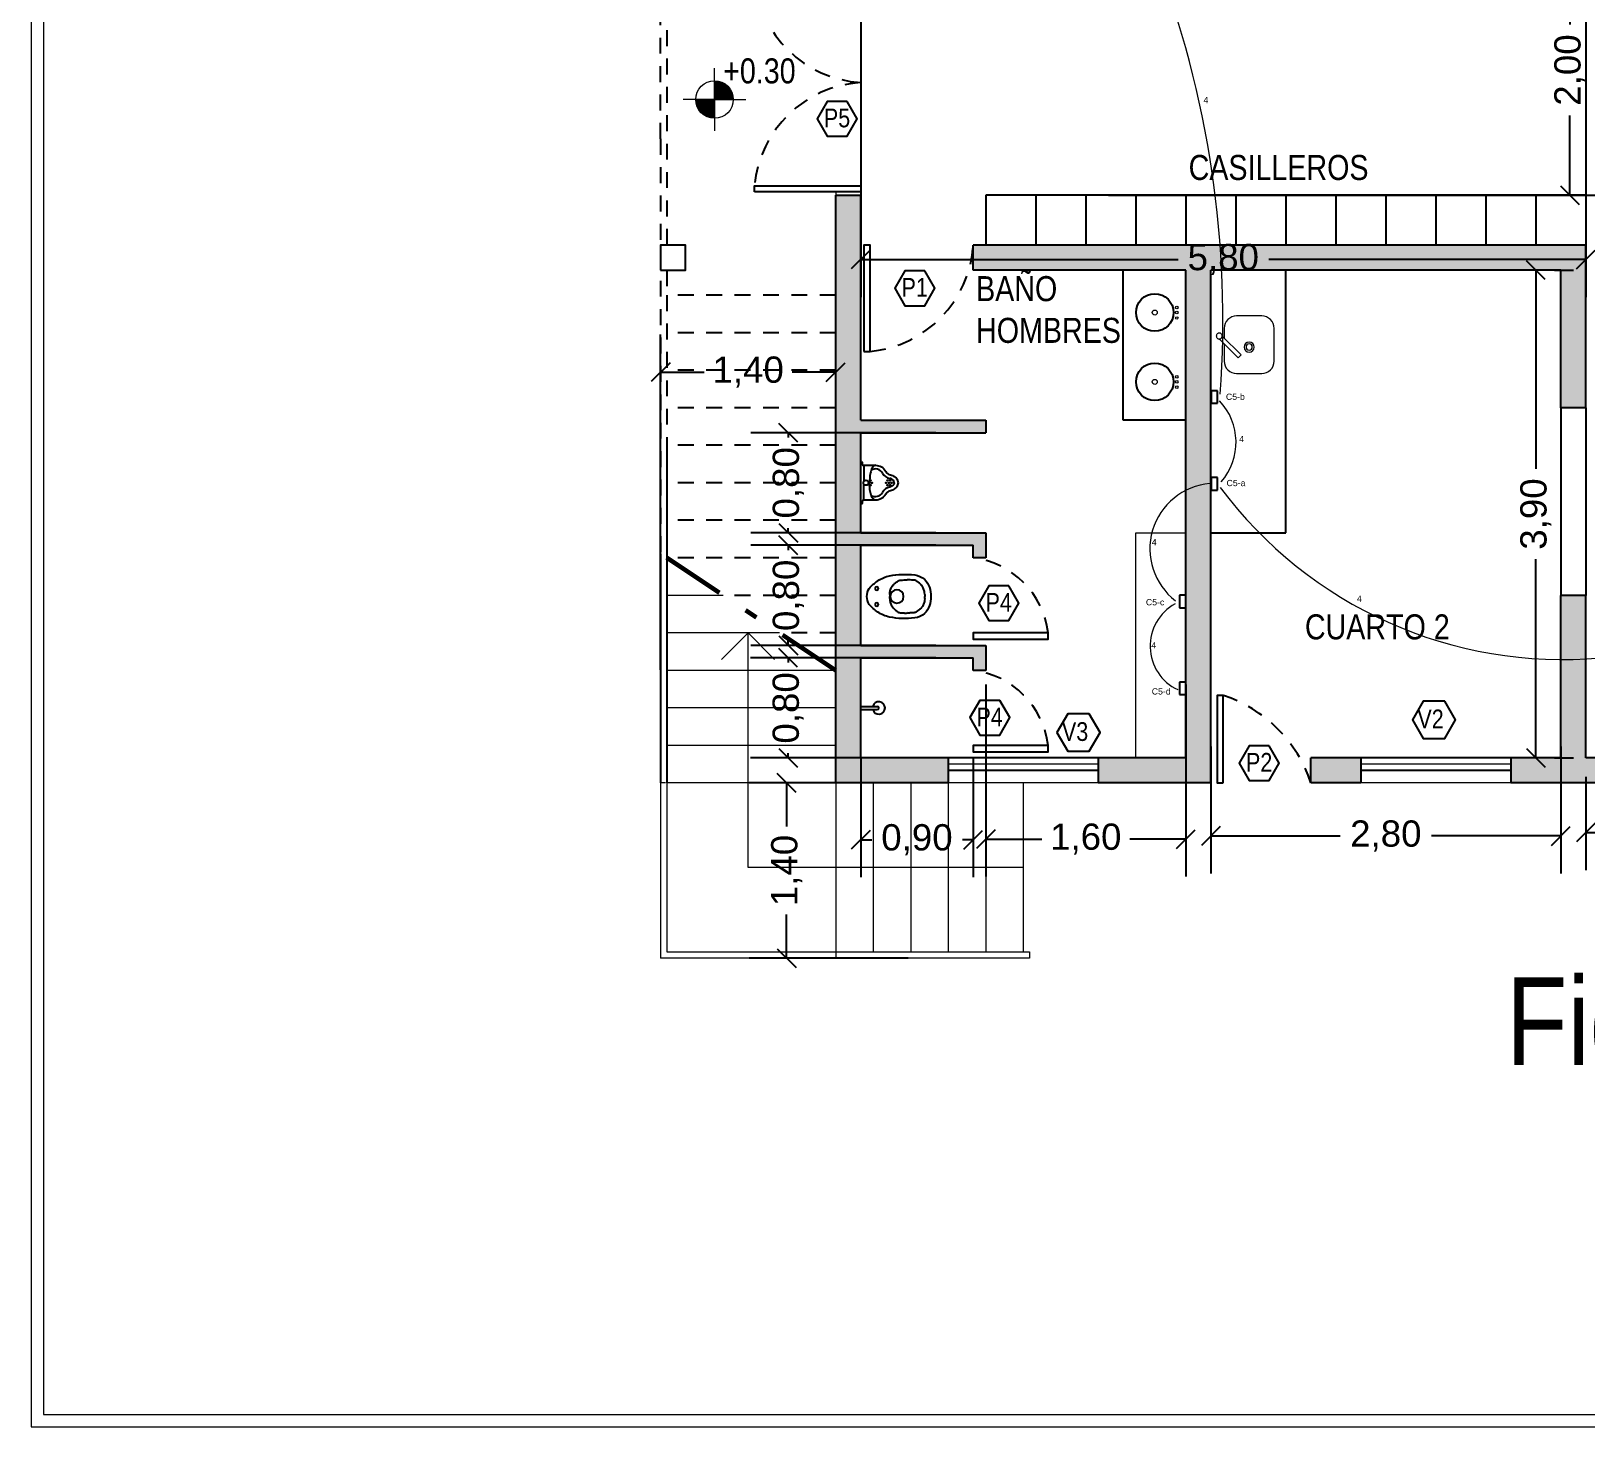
# Model space of a CAD drawing. Header units: millimetres. Extents: x 569 to 671, y 232 to 291.
# Drawn here: x 569.25 to 581.68, y 231.64 to 242.8 of the extents above; entities that cross this region are included whole.
import ezdxf

# ---------------------------------------------------------------- set-up
doc = ezdxf.new("R2010")
doc.units = ezdxf.units.MM
doc.linetypes.add('DASHDOTX2', pattern=[50.8, 25.4, -12.7, 0, -12.7])
doc.linetypes.add('DASHED', pattern=[19.05, 12.7, -6.35])
for name, color, linetype, lineweight in [('Corte', 6, 'DASHDOTX2', 60), ('Cotas', 9, 'Continuous', 13), ('MARCO', 130, 'Continuous', 15), ('Mobiliario', 84, 'Continuous', 18), ('Piso', 254, 'Continuous', 13)]:
    doc.layers.add(name, color=color, linetype=linetype, lineweight=lineweight)
for name, color, linetype in [('Muros', 1, 'Continuous'), ('Proyeccion', 2, 'DASHED'), ('Texto', 241, 'Continuous'), ('Vista', 4, 'Continuous')]:
    doc.layers.add(name, color=color, linetype=linetype)
doc.styles.add('CARATULA', font='arial.ttf')
doc.styles.add('Cecilia-3', font='ARIALN.TTF', dxfattribs={"height": 0.04})
doc.styles.get("Standard").update_dxf_attribs({"font": 'arial.ttf'})
doc.dimstyles.new('Seba', dxfattribs={"dimscale": 0.3, "dimtxt": 0.7, "dimasz": 0.5, "dimexe": 1, "dimexo": 0.5, "dimgap": 0.3, "dimtad": 0, "dimzin": 1, "dimtxsty": 'CARATULA', "dimblk": 'OBLIQUE', "dimcen": 0.5, "dimclrd": 256, "dimclre": 256, "dimadec": 0, "dimazin": 0, "dimtm": 1e-09, "dimtfac": 1, "dimtmove": 0, "dimatfit": 3, "dimldrblk": 'OBLIQUE', "dimfxl": 1.25, "dimarcsym": 1})

# ---------------------------------------------------------------- blocks, each defined once
blk = doc.blocks.new('SAPLS513')
at = {"color": 30}
for p, q in [((-0.135, -0.025), (-0.011, -0.025)), ((0.135, -0.025), (0.011, -0.025))]:
    blk.add_line(p, q, dxfattribs=at)
blk.add_lwpolyline([(0, -0.3), (-0.025, -0.293, -0.107013), (-0.049, -0.27, -0.081155), (-0.064, -0.238, 0.245336), (-0.09, -0.2, -0.277467), (-0.14, -0.118, 0), (-0.14, -0.019, 0.414214), (-0.147, -0.012, 0), (-0.164, -0.012, -0.999999), (-0.164, 0, 0), (0.164, 0, -0.999999), (0.164, -0.012, 0), (0.147, -0.012, 0.414214), (0.14, -0.019, 0), (0.14, -0.118, -0.277467), (0.09, -0.2, 0.245336), (0.064, -0.238, -0.081155), (0.049, -0.27, -0.107013), (0.025, -0.293), (0, -0.3)], format="xyb", close=True)
for points in [[(-0.14, -0.118), (-0.133, -0.103, -0.09017), (-0.099, -0.084, -0.04702), (-0.057, -0.074), (0, -0.07)], [(0.14, -0.118), (0.133, -0.103, 0.09017), (0.099, -0.084, 0.04702), (0.057, -0.074), (0, -0.07)], [(0, -0.269), (-0.013, -0.265, -0.088171), (-0.025, -0.253, -0.075175), (-0.035, -0.232, -0.081155)], [(0, -0.269), (0.013, -0.265, 0.088171), (0.025, -0.253, 0.075175), (0.035, -0.232, 0.081155)]]:
    blk.add_lwpolyline(points, format="xyb", dxfattribs=at)
for centre, radius in [((-0.019, -0.078), 0.003), ((0, -0.042), 0.02), ((0, -0.089), 0.003), ((0.019, -0.078), 0.003), ((-0.019, -0.214), 0.003), ((-0.019, -0.236), 0.003), ((0, -0.203), 0.003), ((0, -0.225), 0.003), ((0, -0.247), 0.003), ((0.019, -0.214), 0.003), ((0.019, -0.236), 0.003)]:
    blk.add_circle(centre, radius, dxfattribs=at)
for centre, radius, start, end in [((-0.135, -0.02), 0.005, 180.0009, 270.0005), ((-0.047, -0.118), 0.0634, 148.5608, 242.0304), ((0.047, -0.118), 0.0634, 297.9696, 31.4392), ((0.135, -0.02), 0.005, 269.9995, 359.9991), ((-0.114, -0.244), 0.08, 8.8836, 62.0304), ((0.114, -0.244), 0.08, 117.9696, 171.1164)]:
    blk.add_arc(centre, radius, start, end, dxfattribs=at)
blk = doc.blocks.new('SAPLS507')
blk.add_lwpolyline([(0, -0.585, 0.193023), (0.137, -0.535, 0.145572), (0.172, -0.456, 0.077711), (0.165, -0.255, 0.087544), (0.125, -0.161, 0.055228), (0.065, -0.091, 0.090627), (0, -0.072, 0.091051), (-0.065, -0.091, 0.055228), (-0.126, -0.161, 0.087544), (-0.165, -0.255, 0.077711), (-0.172, -0.456, 0.145572), (-0.137, -0.535, 0.193023), (0, -0.585, 61.25604)], format="xyb", close=True)
at = {"color": 30}
for points in [[(-0.015, -0.256), (-0.033, -0.258, 0.028747), (-0.061, -0.265, 0.052421), (-0.075, -0.272, 0.050041), (-0.092, -0.284, 0.040538), (-0.109, -0.303, 0.036304), (-0.124, -0.325, 0.08346), (-0.129, -0.336, 0.024812), (-0.13, -0.346, 0.009631), (-0.132, -0.373, 0.014344), (-0.132, -0.382, 0.009208), (-0.132, -0.396)], [(0.015, -0.256), (0.033, -0.258, -0.028747), (0.061, -0.265, -0.052421), (0.075, -0.272, -0.050041), (0.092, -0.284, -0.040538), (0.109, -0.303, -0.036304), (0.125, -0.325, -0.08346), (0.129, -0.336, -0.024812), (0.13, -0.346, -0.009631), (0.132, -0.373, -0.014344), (0.133, -0.382, -0.009208), (0.132, -0.396)], [(-0.015, -0.536), (-0.033, -0.535, -0.028747), (-0.061, -0.527, -0.052421), (-0.075, -0.521, -0.050041), (-0.092, -0.508, -0.040538), (-0.109, -0.49, -0.036304), (-0.124, -0.468, -0.08346), (-0.129, -0.457, -0.024812), (-0.13, -0.446, -0.009631), (-0.132, -0.42, -0.014344), (-0.132, -0.411, -0.009208), (-0.132, -0.396)], [(0.015, -0.536), (0.033, -0.535, 0.028747), (0.061, -0.527, 0.052421), (0.075, -0.521, 0.050041), (0.092, -0.508, 0.040538), (0.109, -0.49, 0.036304), (0.125, -0.468, 0.08346), (0.129, -0.457, 0.024812), (0.13, -0.446, 0.009631), (0.132, -0.42, 0.014344), (0.133, -0.411, 0.009208), (0.132, -0.396)]]:
    blk.add_lwpolyline(points, format="xyb", dxfattribs=at)
for points in [[(-0.015, -0.256), (0, -0.256)], [(0.015, -0.256), (0, -0.256)], [(-0.015, -0.536), (0, -0.536)], [(0.015, -0.536), (0, -0.536)]]:
    blk.add_lwpolyline(points, dxfattribs=at)
for centre, radius in [((-0.064, -0.152), 0.0141), ((0.064, -0.152), 0.0141), ((0, -0.314), 0.0535)]:
    blk.add_circle(centre, radius, dxfattribs=at)
blk = doc.blocks.new('_Oblique')
at = {"color": 0, "linetype": 'ByBlock', "lineweight": -2}
blk.add_line((-0.5, -0.5), (0.5, 0.5), dxfattribs=at)
blk = doc.blocks.new('*D303')
at = {"layer": 'Cotas', "lineweight": -2, "transparency": 16777216}
for p, q in [((577.865, 243.49), (581.854, 243.49)), ((581.554, 243.49), (581.554, 242.854)), ((581.554, 241.49), (581.554, 242.126)), ((577.865, 241.49), (581.854, 241.49))]:
    blk.add_line(p, q, dxfattribs=at)
at = {"layer": 'Defpoints', "color": 0, "transparency": 16777216}
for p in [(577.715, 243.49), (581.554, 243.49), (577.715, 241.49)]:
    blk.add_point(p, dxfattribs=at)
at = {"layer": 'Cotas', "lineweight": -2, "transparency": 16777216, "xscale": 0.15, "yscale": 0.15, "zscale": 0.15}
for p, rotation in [((581.554, 243.49), 90), ((581.554, 241.49), 270)]:
    blk.add_blockref('_Oblique', p, dxfattribs=dict(at, rotation=rotation))
at = {"layer": 'Cotas', "color": 0, "transparency": 16777216, "insert": (581.554, 242.49), "char_height": 0.21, "attachment_point": 5, "rotation": 90, "style": 'CARATULA'}
blk.add_mtext('2,00', dxfattribs=at)
blk = doc.blocks.new('*D304')
at = {"layer": 'Cotas', "lineweight": -2, "transparency": 16777216}
for p, q in [((581.682, 236.84), (581.682, 236.093)), ((605.505, 236.84), (605.505, 236.093)), ((581.682, 236.393), (593.148, 236.393)), ((605.505, 236.393), (594.038, 236.393))]:
    blk.add_line(p, q, dxfattribs=at)
at = {"layer": 'Defpoints', "color": 0, "transparency": 16777216}
for p in [(581.682, 236.99), (605.505, 236.99), (581.682, 236.393)]:
    blk.add_point(p, dxfattribs=at)
at = {"layer": 'Cotas', "lineweight": -2, "transparency": 16777216, "xscale": 0.15, "yscale": 0.15, "zscale": 0.15}
for p, rotation in [((581.682, 236.393), 180.0000000000016), ((605.505, 236.393), 1.598721155460225e-12)]:
    blk.add_blockref('_Oblique', p, dxfattribs=dict(at, rotation=rotation))
at = {"layer": 'Cotas', "color": 0, "transparency": 16777216, "insert": (593.593, 236.393), "char_height": 0.21, "attachment_point": 5, "style": 'CARATULA'}
blk.add_mtext('23,82', dxfattribs=at)
blk = doc.blocks.new('*D309')
at = {"layer": 'Cotas', "lineweight": -2, "transparency": 16777216}
for p, q in [((575.882, 243.34), (575.882, 240.675)), ((581.682, 243.34), (581.682, 240.675)), ((575.882, 240.975), (578.42, 240.975)), ((581.682, 240.975), (579.145, 240.975))]:
    blk.add_line(p, q, dxfattribs=at)
at = {"layer": 'Defpoints', "color": 0, "transparency": 16777216}
for p in [(575.882, 243.49), (581.682, 243.49), (575.882, 240.975)]:
    blk.add_point(p, dxfattribs=at)
at = {"layer": 'Cotas', "lineweight": -2, "transparency": 16777216, "xscale": 0.15, "yscale": 0.15, "zscale": 0.15, "rotation": 180}
blk.add_blockref('_Oblique', (575.882, 240.975), dxfattribs=at)
at = {"layer": 'Cotas', "lineweight": -2, "transparency": 16777216, "xscale": 0.15, "yscale": 0.15, "zscale": 0.15}
blk.add_blockref('_Oblique', (581.682, 240.975), dxfattribs=at)
at = {"layer": 'Cotas', "color": 0, "transparency": 16777216, "insert": (578.782, 240.975), "char_height": 0.21, "attachment_point": 5, "style": 'CARATULA'}
blk.add_mtext('5,80', dxfattribs=at)
blk = doc.blocks.new('*D310')
at = {"layer": 'Cotas', "lineweight": -2, "transparency": 16777216}
for p, q in [((581.282, 240.89), (581.282, 239.302)), ((581.432, 240.89), (581.582, 240.89)), ((581.282, 236.99), (581.282, 238.578)), ((581.432, 236.99), (581.582, 236.99))]:
    blk.add_line(p, q, dxfattribs=at)
at = {"layer": 'Defpoints', "color": 0, "transparency": 16777216}
for p in [(581.282, 240.89), (581.282, 240.89), (581.282, 236.99)]:
    blk.add_point(p, dxfattribs=at)
at = {"layer": 'Cotas', "lineweight": -2, "transparency": 16777216, "xscale": 0.15, "yscale": 0.15, "zscale": 0.15}
for p, rotation in [((581.282, 240.89), 90), ((581.282, 236.99), 270)]:
    blk.add_blockref('_Oblique', p, dxfattribs=dict(at, rotation=rotation))
at = {"layer": 'Cotas', "color": 0, "transparency": 16777216, "insert": (581.282, 238.94), "char_height": 0.21, "attachment_point": 5, "rotation": 90, "style": 'CARATULA'}
blk.add_mtext('3,90', dxfattribs=at)
blk = doc.blocks.new('*D311')
at = {"layer": 'Cotas', "lineweight": -2, "transparency": 16777216}
for p, q in [((578.682, 237.081), (578.682, 236.066)), ((581.482, 237.081), (581.482, 236.066)), ((578.682, 236.366), (579.718, 236.366)), ((581.482, 236.366), (580.446, 236.366))]:
    blk.add_line(p, q, dxfattribs=at)
at = {"layer": 'Defpoints', "color": 0, "transparency": 16777216}
for p in [(578.682, 237.231), (581.482, 237.231), (578.682, 236.366)]:
    blk.add_point(p, dxfattribs=at)
at = {"layer": 'Cotas', "lineweight": -2, "transparency": 16777216, "xscale": 0.15, "yscale": 0.15, "zscale": 0.15, "rotation": 180}
blk.add_blockref('_Oblique', (578.682, 236.366), dxfattribs=at)
at = {"layer": 'Cotas', "lineweight": -2, "transparency": 16777216, "xscale": 0.15, "yscale": 0.15, "zscale": 0.15}
blk.add_blockref('_Oblique', (581.482, 236.366), dxfattribs=at)
at = {"layer": 'Cotas', "color": 0, "transparency": 16777216, "insert": (580.082, 236.366), "char_height": 0.21, "attachment_point": 5, "style": 'CARATULA'}
blk.add_mtext('2,80', dxfattribs=at)
blk = doc.blocks.new('*D300')
at = {"layer": 'Cotas', "lineweight": -2, "transparency": 16777216}
for p, q in [((576.262, 236.79), (574.99, 236.79)), ((575.29, 236.79), (575.29, 236.442)), ((575.29, 235.39), (575.29, 235.737)), ((576.262, 235.39), (574.99, 235.39))]:
    blk.add_line(p, q, dxfattribs=at)
at = {"layer": 'Defpoints', "color": 0, "transparency": 16777216}
for p in [(576.412, 236.79), (575.29, 235.39), (576.412, 235.39)]:
    blk.add_point(p, dxfattribs=at)
at = {"layer": 'Cotas', "lineweight": -2, "transparency": 16777216, "xscale": 0.15, "yscale": 0.15, "zscale": 0.15}
for p, rotation in [((575.29, 236.79), 90), ((575.29, 235.39), 270)]:
    blk.add_blockref('_Oblique', p, dxfattribs=dict(at, rotation=rotation))
at = {"layer": 'Cotas', "color": 0, "transparency": 16777216, "insert": (575.29, 236.09), "char_height": 0.21, "attachment_point": 5, "rotation": 90, "style": 'CARATULA'}
blk.add_mtext('1,40', dxfattribs=at)
blk = doc.blocks.new('*D301')
at = {"layer": 'Cotas', "lineweight": -2, "transparency": 16777216}
for p, q in [((574.282, 237.694), (574.282, 240.375)), ((575.682, 237.694), (575.682, 240.375)), ((574.282, 240.075), (574.63, 240.075)), ((575.682, 240.075), (575.335, 240.075))]:
    blk.add_line(p, q, dxfattribs=at)
at = {"layer": 'Defpoints', "color": 0, "transparency": 16777216}
for p in [(575.682, 240.075), (574.282, 237.544), (575.682, 237.544)]:
    blk.add_point(p, dxfattribs=at)
at = {"layer": 'Cotas', "lineweight": -2, "transparency": 16777216, "xscale": 0.15, "yscale": 0.15, "zscale": 0.15, "rotation": 180}
blk.add_blockref('_Oblique', (574.282, 240.075), dxfattribs=at)
at = {"layer": 'Cotas', "lineweight": -2, "transparency": 16777216, "xscale": 0.15, "yscale": 0.15, "zscale": 0.15}
blk.add_blockref('_Oblique', (575.682, 240.075), dxfattribs=at)
at = {"layer": 'Cotas', "color": 0, "transparency": 16777216, "insert": (574.982, 240.075), "char_height": 0.21, "attachment_point": 5, "style": 'CARATULA'}
blk.add_mtext('1,40', dxfattribs=at)
blk = doc.blocks.new('*D312')
at = {"layer": 'Cotas', "lineweight": -2, "transparency": 16777216}
for p, q in [((576.882, 237.577), (576.882, 236.041)), ((578.482, 237.577), (578.482, 236.041)), ((576.882, 236.341), (577.33, 236.341)), ((578.482, 236.341), (578.035, 236.341))]:
    blk.add_line(p, q, dxfattribs=at)
at = {"layer": 'Defpoints', "color": 0, "transparency": 16777216}
for p in [(576.882, 237.727), (578.482, 237.727), (576.882, 236.341)]:
    blk.add_point(p, dxfattribs=at)
at = {"layer": 'Cotas', "lineweight": -2, "transparency": 16777216, "xscale": 0.15, "yscale": 0.15, "zscale": 0.15, "rotation": 180}
blk.add_blockref('_Oblique', (576.882, 236.341), dxfattribs=at)
at = {"layer": 'Cotas', "lineweight": -2, "transparency": 16777216, "xscale": 0.15, "yscale": 0.15, "zscale": 0.15}
blk.add_blockref('_Oblique', (578.482, 236.341), dxfattribs=at)
at = {"layer": 'Cotas', "color": 0, "transparency": 16777216, "insert": (577.682, 236.341), "char_height": 0.21, "attachment_point": 5, "style": 'CARATULA'}
blk.add_mtext('1,60', dxfattribs=at)
blk = doc.blocks.new('*D296')
at = {"layer": 'Cotas', "lineweight": -2, "transparency": 16777216}
for p, q in [((575.882, 236.989), (575.882, 236.036)), ((576.782, 236.989), (576.782, 236.036)), ((575.882, 236.336), (575.97, 236.336)), ((576.782, 236.336), (576.695, 236.336))]:
    blk.add_line(p, q, dxfattribs=at)
at = {"layer": 'Defpoints', "color": 0, "transparency": 16777216}
for p in [(575.882, 237.139), (576.782, 237.139), (575.882, 236.336)]:
    blk.add_point(p, dxfattribs=at)
at = {"layer": 'Cotas', "lineweight": -2, "transparency": 16777216, "xscale": 0.15, "yscale": 0.15, "zscale": 0.15, "rotation": 180}
blk.add_blockref('_Oblique', (575.882, 236.336), dxfattribs=at)
at = {"layer": 'Cotas', "lineweight": -2, "transparency": 16777216, "xscale": 0.15, "yscale": 0.15, "zscale": 0.15}
blk.add_blockref('_Oblique', (576.782, 236.336), dxfattribs=at)
at = {"layer": 'Cotas', "color": 0, "transparency": 16777216, "insert": (576.332, 236.336), "char_height": 0.21, "attachment_point": 5, "style": 'CARATULA'}
blk.add_mtext('0,90', dxfattribs=at)
blk = doc.blocks.new('*D313')
at = {"layer": 'Cotas', "lineweight": -2, "transparency": 16777216}
for p, q in [((576.484, 239.59), (575.003, 239.59)), ((575.303, 239.59), (575.303, 239.552)), ((576.484, 238.79), (575.003, 238.79)), ((575.303, 238.79), (575.303, 238.828))]:
    blk.add_line(p, q, dxfattribs=at)
at = {"layer": 'Defpoints', "color": 0, "transparency": 16777216}
for p in [(575.303, 239.59), (576.634, 239.59), (576.634, 238.79)]:
    blk.add_point(p, dxfattribs=at)
at = {"layer": 'Cotas', "lineweight": -2, "transparency": 16777216, "xscale": 0.15, "yscale": 0.15, "zscale": 0.15}
for p, rotation in [((575.303, 239.59), 90), ((575.303, 238.79), 270)]:
    blk.add_blockref('_Oblique', p, dxfattribs=dict(at, rotation=rotation))
at = {"layer": 'Cotas', "color": 0, "transparency": 16777216, "insert": (575.303, 239.19), "char_height": 0.21, "attachment_point": 5, "rotation": 90, "style": 'CARATULA'}
blk.add_mtext('0,80', dxfattribs=at)
blk = doc.blocks.new('*D314')
at = {"layer": 'Cotas', "lineweight": -2, "transparency": 16777216}
for p, q in [((576.484, 238.69), (575.003, 238.69)), ((575.303, 238.69), (575.303, 238.652)), ((576.484, 237.89), (575.003, 237.89)), ((575.303, 237.89), (575.303, 237.928))]:
    blk.add_line(p, q, dxfattribs=at)
at = {"layer": 'Defpoints', "color": 0, "transparency": 16777216}
for p in [(576.634, 238.69), (575.303, 237.89), (576.634, 237.89)]:
    blk.add_point(p, dxfattribs=at)
at = {"layer": 'Cotas', "lineweight": -2, "transparency": 16777216, "xscale": 0.15, "yscale": 0.15, "zscale": 0.15}
for p, rotation in [((575.303, 238.69), 90), ((575.303, 237.89), 270)]:
    blk.add_blockref('_Oblique', p, dxfattribs=dict(at, rotation=rotation))
at = {"layer": 'Cotas', "color": 0, "transparency": 16777216, "insert": (575.303, 238.29), "char_height": 0.21, "attachment_point": 5, "rotation": 90, "style": 'CARATULA'}
blk.add_mtext('0,80', dxfattribs=at)
blk = doc.blocks.new('*D315')
at = {"layer": 'Cotas', "lineweight": -2, "transparency": 16777216}
for p, q in [((576.484, 237.79), (575.002, 237.79)), ((575.302, 237.79), (575.302, 237.752)), ((575.302, 236.99), (575.302, 237.028)), ((576.484, 236.99), (575.002, 236.99))]:
    blk.add_line(p, q, dxfattribs=at)
at = {"layer": 'Defpoints', "color": 0, "transparency": 16777216}
for p in [(576.634, 237.79), (575.302, 236.99), (576.634, 236.99)]:
    blk.add_point(p, dxfattribs=at)
at = {"layer": 'Cotas', "lineweight": -2, "transparency": 16777216, "xscale": 0.15, "yscale": 0.15, "zscale": 0.15}
for p, rotation in [((575.302, 237.79), 90), ((575.302, 236.99), 270)]:
    blk.add_blockref('_Oblique', p, dxfattribs=dict(at, rotation=rotation))
at = {"layer": 'Cotas', "color": 0, "transparency": 16777216, "insert": (575.302, 237.39), "char_height": 0.21, "attachment_point": 5, "rotation": 90, "style": 'CARATULA'}
blk.add_mtext('0,80', dxfattribs=at)

msp = doc.modelspace()

# ---------------------------------------------------------------- hatches: boundary and pattern name
at = {"layer": 'Muros'}
h = msp.add_hatch(color=256, dxfattribs=at)
h.dxf.hatch_style = 1
h.paths.add_polyline_path([(600.021, 247.79), (598.366, 247.79), (598.366, 247.59), (599.901, 247.59), (600.536, 246.388), (600.713, 246.482)])
h.paths.add_polyline_path([(595.366, 247.79), (592.291, 247.79), (592.291, 247.59), (595.366, 247.59)])
h.paths.add_polyline_path([(589.291, 247.79), (586.582, 247.79), (586.217, 247.79), (586.217, 247.59), (586.582, 247.59), (589.291, 247.59)])
h.paths.add_polyline_path([(602.583, 242.945), (602.406, 242.852), (603.099, 241.541), (603.275, 241.635)])
h.paths.add_polyline_path([(605.145, 238.098), (604.968, 238.005), (605.505, 236.99), (604.436, 236.99), (604.436, 236.79), (605.837, 236.79)])
h.paths.add_polyline_path([(601.436, 236.99), (598.366, 236.99), (598.366, 236.79), (601.436, 236.79)])
h.paths.add_polyline_path([(595.366, 236.99), (592.291, 236.99), (592.291, 236.79), (595.366, 236.79)])
h.paths.add_polyline_path([(589.291, 236.99), (586.582, 236.99), (586.217, 236.99), (586.217, 236.79), (586.582, 236.79), (589.291, 236.79)])
h.paths.add_polyline_path([(600.151, 242.29, 1), (599.651, 242.29, 1)])
h.paths.add_polyline_path([(594.081, 242.29, 1), (593.581, 242.29, 1)])
h.paths.add_polyline_path([(588.002, 242.29, 1), (587.502, 242.29, 1)])
h.paths.add_polyline_path([(583.217, 236.99), (581.682, 236.99), (581.682, 238.29), (581.482, 238.29), (581.482, 236.99), (581.082, 236.99), (581.082, 236.79), (583.217, 236.79)])
h.paths.add_polyline_path([(581.682, 241.09), (576.782, 241.09), (576.782, 240.89), (578.482, 240.89), (578.482, 236.99), (577.782, 236.99), (577.782, 236.79), (578.682, 236.79), (578.682, 240.89), (581.482, 240.89), (581.482, 239.79), (581.682, 239.79)])
h.paths.add_polyline_path([(575.882, 237.79), (576.782, 237.79), (576.782, 237.69), (576.882, 237.69), (576.882, 237.89), (575.882, 237.89), (575.882, 238.69), (576.782, 238.69), (576.782, 238.59), (576.882, 238.59), (576.882, 238.79), (575.882, 238.79), (575.882, 239.59), (576.882, 239.59), (576.882, 239.69), (575.882, 239.69), (575.882, 241.49), (575.682, 241.49), (575.682, 236.79), (576.582, 236.79), (576.582, 236.99), (575.882, 236.99)])
h.paths.add_polyline_path([(579.382, 243.69), (578.682, 243.69), (578.682, 245.49), (580.282, 245.49), (580.282, 243.49), (580.682, 243.49), (580.682, 243.69), (580.482, 243.69), (580.482, 245.69), (578.682, 245.69), (578.682, 247.59), (579.082, 247.59), (579.082, 247.79), (577.782, 247.79), (577.782, 247.59), (578.482, 247.59), (578.482, 243.69), (576.782, 243.69), (576.782, 243.49), (579.382, 243.49)])
h.paths.add_polyline_path([(581.682, 247.59), (583.217, 247.59), (583.217, 247.79), (581.482, 247.79), (581.482, 243.49), (581.682, 243.49)])
h.paths.add_polyline_path([(580.682, 247.79), (580.282, 247.79), (580.282, 247.59), (580.682, 247.59)])
h.paths.add_polyline_path([(576.582, 247.79), (575.682, 247.79), (575.682, 243.29), (575.882, 243.29), (575.882, 244.89), (576.882, 244.89), (576.882, 245.09), (576.782, 245.09), (576.782, 244.99), (575.882, 244.99), (575.882, 245.79), (576.882, 245.79), (576.882, 245.99), (576.782, 245.99), (576.782, 245.89), (575.882, 245.89), (575.882, 246.69), (576.882, 246.69), (576.882, 246.89), (576.782, 246.89), (576.782, 246.79), (575.882, 246.79), (575.882, 247.59), (576.582, 247.59)])
h = msp.add_hatch(color=256, dxfattribs=at)
h.dxf.hatch_style = 1
h.paths.add_polyline_path([(579.482, 236.99), (579.482, 236.79), (579.882, 236.79), (579.882, 236.99)])
at = {"layer": 'Piso'}
for points in [[(574.713, 242.404), (574.713, 242.254), (574.863, 242.254, 0.414214)], [(574.713, 242.254), (574.563, 242.254, 0.414214), (574.713, 242.104)]]:
    msp.add_hatch(color=256, dxfattribs=at).paths.add_polyline_path(points)

# ---------------------------------------------------------------- linework, layer by layer
at = {"color": 7, "true_color": 0xffffff}
for p, q in [((578.735, 239.926), (578.685, 239.926)), ((578.685, 239.926), (578.685, 239.826)), ((578.735, 239.876), (578.735, 239.926)), ((578.735, 239.826), (578.735, 239.876)), ((578.685, 239.826), (578.735, 239.826)), ((578.735, 239.232), (578.685, 239.232)), ((578.685, 239.232), (578.685, 239.132)), ((578.685, 239.132), (578.735, 239.132)), ((578.735, 239.182), (578.735, 239.232)), ((578.735, 239.132), (578.735, 239.182)), ((578.482, 238.291), (578.432, 238.291)), ((578.432, 238.291), (578.432, 238.191)), ((578.482, 238.241), (578.482, 238.291)), ((578.432, 238.191), (578.482, 238.191)), ((578.482, 238.191), (578.482, 238.241)), ((578.482, 237.597), (578.432, 237.597)), ((578.432, 237.597), (578.432, 237.497)), ((578.482, 237.547), (578.482, 237.597)), ((578.482, 237.497), (578.482, 237.547)), ((578.432, 237.497), (578.482, 237.497))]:
    msp.add_line(p, q, dxfattribs=at)
at = {"layer": 'Corte', "ltscale": 0.02}
msp.add_line((575.682, 237.69), (574.282, 238.623), dxfattribs=at)
at = {"layer": 'Cotas'}
for p, q in [((574.982, 237.99), (574.77, 237.778)), ((574.982, 236.115), (574.982, 237.99)), ((574.982, 237.99), (575.194, 237.778)), ((574.322, 236.79), (574.282, 236.79)), ((577.182, 236.115), (574.982, 236.115)), ((575.682, 235.44), (575.682, 235.39))]:
    msp.add_line(p, q, dxfattribs=at)
at = {"layer": 'Cotas', "color": 3}
for centre, radius, start, end in [((570.702, 240.495), 8.077, 355.7557, 21.163), ((578.4, 239.514), 0.484, 319.1204, 43.3409), ((578.719, 238.662), 0.524, 94.7672, 232.3839), ((581.495, 241.187), 3.41, 216.623, 275.1498), ((578.581, 237.884), 0.384, 118.5586, 244.9064)]:
    msp.add_arc(centre, radius, start, end, dxfattribs=at)
at = {"layer": 'MARCO'}
msp.add_line((569.247, 290.842), (569.247, 231.642), dxfattribs=at)
msp.add_lwpolyline([(569.247, 231.642), (671.197, 231.642), (671.197, 290.842), (569.247, 290.842)], dxfattribs=at)
msp.add_lwpolyline([(569.347, 231.742), (671.097, 231.742), (671.097, 290.742), (569.347, 290.742)], close=True, dxfattribs=at)
at = {"layer": 'Mobiliario'}
for p, q in [((578.082, 236.99), (578.082, 238.79)), ((578.082, 238.79), (578.482, 238.79)), ((574.782, 238.29), (574.332, 238.29)), ((575.232, 237.99), (574.332, 237.99)), ((575.682, 237.69), (574.332, 237.69)), ((575.682, 237.39), (574.332, 237.39)), ((575.682, 237.09), (574.332, 237.09)), ((577.782, 236.94), (576.582, 236.94)), ((581.082, 236.94), (579.882, 236.94)), ((574.282, 236.79), (574.282, 235.39)), ((575.682, 236.79), (574.332, 236.79)), ((574.332, 236.79), (574.332, 235.44)), ((577.782, 236.79), (576.582, 236.79)), ((581.082, 236.79), (579.882, 236.79)), ((574.332, 235.44), (575.682, 235.44)), ((575.682, 235.44), (577.232, 235.44)), ((577.232, 235.44), (577.232, 235.39)), ((577.232, 235.39), (574.282, 235.39))]:
    msp.add_line(p, q, dxfattribs=at)
for centre, radius in [((578.234, 240.551), 0.02), ((578.41, 240.591), 0.01), ((578.41, 240.551), 0.01), ((578.41, 240.507), 0.01), ((578.234, 239.997), 0.02), ((578.41, 240.037), 0.01), ((578.41, 239.997), 0.01), ((578.41, 239.954), 0.01)]:
    msp.add_circle(centre, radius, dxfattribs=at)
at = {"layer": 'Muros', "ltscale": 0.01}
for p, q in [((575.682, 236.79), (575.682, 241.49)), ((575.682, 241.49), (575.882, 241.49)), ((575.882, 239.69), (575.882, 241.49)), ((581.682, 241.09), (576.782, 241.09)), ((576.782, 240.89), (576.782, 241.09)), ((581.682, 239.79), (581.682, 241.09)), ((578.482, 240.89), (576.782, 240.89)), ((578.482, 236.99), (578.482, 240.89)), ((581.482, 240.89), (578.682, 240.89)), ((578.682, 236.79), (578.682, 240.89)), ((581.482, 239.79), (581.482, 240.89)), ((581.682, 239.79), (581.482, 239.79)), ((576.882, 239.69), (576.882, 239.59)), ((575.882, 238.79), (575.882, 239.59)), ((576.882, 238.79), (576.882, 238.59)), ((575.882, 237.89), (575.882, 238.69)), ((581.482, 236.99), (581.482, 238.29)), ((581.682, 238.29), (581.482, 238.29)), ((581.682, 236.99), (581.682, 238.29)), ((576.882, 237.89), (576.882, 237.69)), ((575.882, 236.99), (575.882, 237.79)), ((576.582, 236.99), (575.882, 236.99)), ((576.582, 236.99), (576.582, 236.79)), ((578.482, 236.99), (577.782, 236.99)), ((577.782, 236.99), (577.782, 236.79)), ((579.882, 236.99), (579.482, 236.99)), ((579.482, 236.79), (579.482, 236.99)), ((579.882, 236.99), (579.882, 236.79)), ((581.482, 236.99), (581.082, 236.99)), ((581.082, 236.99), (581.082, 236.79)), ((583.217, 236.99), (581.682, 236.99)), ((576.582, 236.79), (575.682, 236.79)), ((578.682, 236.79), (577.782, 236.79)), ((579.882, 236.79), (579.482, 236.79)), ((583.217, 236.79), (581.082, 236.79))]:
    msp.add_line(p, q, dxfattribs=at)
at = {"layer": 'Muros'}
for p, q in [((575.882, 239.69), (576.882, 239.69)), ((575.882, 239.59), (576.882, 239.59)), ((575.882, 238.79), (576.882, 238.79)), ((575.882, 238.69), (576.782, 238.69)), ((576.782, 238.59), (576.782, 238.69)), ((576.882, 238.59), (576.782, 238.59)), ((575.882, 237.89), (576.882, 237.89)), ((575.882, 237.79), (576.782, 237.79)), ((576.782, 237.69), (576.782, 237.79)), ((576.882, 237.69), (576.782, 237.69))]:
    msp.add_line(p, q, dxfattribs=at)
at = {"layer": 'Muros', "ltscale": 0.01}
msp.add_lwpolyline([(574.282, 240.89), (574.482, 240.89), (574.482, 241.09), (574.282, 241.09)], close=True, dxfattribs=at)
at = {"layer": 'Piso'}
for p, q in [((574.713, 242.254), (574.713, 242.504)), ((574.713, 242.254), (574.463, 242.254)), ((574.713, 242.254), (574.713, 242.004)), ((574.713, 242.254), (574.963, 242.254)), ((574.717, 242.104), (574.717, 242.104)), ((575.682, 241.515), (575.682, 241.49)), ((579.089, 240.524), (578.889, 240.524)), ((578.789, 240.424), (578.789, 240.347)), ((579.189, 240.163), (579.189, 240.424)), ((578.901, 240.189), (578.75, 240.34)), ((578.774, 240.362), (578.925, 240.213)), ((578.789, 240.301), (578.789, 240.163)), ((578.925, 240.213), (578.901, 240.189)), ((578.889, 240.063), (579.089, 240.063)), ((575.682, 236.79), (575.682, 235.44)), ((575.982, 236.79), (575.982, 235.44)), ((576.282, 236.79), (576.282, 235.44)), ((576.582, 236.79), (576.582, 235.44)), ((576.882, 236.79), (576.882, 235.44)), ((577.182, 236.79), (577.182, 235.44))]:
    msp.add_line(p, q, dxfattribs=at)
msp.add_circle((574.713, 242.254), 0.15, dxfattribs=at)
for centre, radius, start, end in [((578.889, 240.424), 0.1, 90, 180), ((579.089, 240.424), 0.1, 0, 90), ((578.75, 240.363), 0.0239, 156.3984, 178.3026), ((578.75, 240.363), 0.0237, 134.402, 156.4075), ((578.75, 240.363), 0.0235, 112.2579, 134.4018), ((578.75, 240.364), 0.0233, 90.0069, 112.2482), ((578.75, 240.364), 0.0233, 66.7936, 89.9922), ((578.75, 240.363), 0.0235, 43.6934, 66.783), ((578.75, 240.363), 0.0237, 20.7545, 43.6942), ((578.75, 240.363), 0.0239, 357.9251, 20.7658), ((578.75, 240.363), 0.0239, 178.2893, 200.1854), ((578.75, 240.363), 0.0238, 200.1752, 222.1605), ((578.75, 240.363), 0.0235, 222.1591, 244.2822), ((578.75, 240.363), 0.0234, 244.2907, 266.5224), ((578.749, 240.366), 0.0269, 268.2733, 290.4224), ((578.75, 240.363), 0.0233, 270.0068, 292.1559), ((578.75, 240.363), 0.0235, 292.1655, 314.2182), ((578.75, 240.363), 0.0235, 292.1655, 314.2182), ((578.75, 240.363), 0.0237, 314.2185, 336.1339), ((578.75, 240.363), 0.0237, 314.2185, 336.1339), ((578.75, 240.363), 0.0239, 336.1249, 357.939), ((578.75, 240.363), 0.0239, 336.1249, 357.939), ((578.989, 240.275), 0.04, 90, 270), ((578.989, 240.275), 0.025, 90, 270), ((578.989, 240.275), 0.04, 270, 90), ((578.989, 240.275), 0.025, 270, 90), ((578.889, 240.163), 0.1, 180, 270), ((579.089, 240.163), 0.1, 270, 0)]:
    msp.add_arc(centre, radius, start, end, dxfattribs=at)
at = {"layer": 'Proyeccion', "ltscale": 0.01}
for p, q in [((574.282, 241.94), (574.282, 243.49)), ((574.332, 243.49), (574.332, 241.09)), ((574.282, 241.94), (574.282, 238.623)), ((574.332, 240.89), (574.332, 240.69)), ((575.682, 240.69), (574.332, 240.69)), ((574.332, 240.69), (574.332, 239.54)), ((575.682, 240.39), (574.332, 240.39)), ((575.682, 240.09), (574.332, 240.09)), ((575.682, 239.79), (574.332, 239.79)), ((575.682, 239.49), (574.332, 239.49)), ((575.682, 239.19), (574.332, 239.19)), ((575.682, 238.89), (574.332, 238.89)), ((575.682, 238.59), (574.332, 238.59)), ((575.682, 238.29), (574.782, 238.29)), ((575.682, 237.99), (575.232, 237.99))]:
    msp.add_line(p, q, dxfattribs=at)
for centre, radius, start, end in [((575.941, 243.301), 0.913, 185.4263, 266.2839), ((575.941, 241.479), 0.913, 93.7161, 174.5737), ((575.871, 241.149), 0.913, 275.4263, 356.2839), ((576.698, 237.907), 0.688, 6.9007, 83.015), ((576.698, 237.007), 0.688, 6.9007, 83.015), ((578.443, 236.45), 1.094, 18.0882, 71.9118)]:
    msp.add_arc(centre, radius, start, end, dxfattribs=at)
at = {"layer": 'Texto'}
for p, q in [((581.682, 241.49), (576.882, 241.49)), ((576.882, 241.49), (576.882, 241.09)), ((577.282, 241.49), (577.282, 241.09)), ((577.682, 241.49), (577.682, 241.09)), ((578.082, 241.49), (578.082, 241.09)), ((578.082, 241.49), (578.082, 241.09)), ((578.482, 241.49), (578.482, 241.09)), ((578.882, 241.49), (578.882, 241.09)), ((579.282, 241.49), (579.282, 241.09)), ((579.682, 241.49), (579.682, 241.09)), ((580.082, 241.49), (580.082, 241.09)), ((580.482, 241.49), (580.482, 241.09)), ((580.882, 241.49), (580.882, 241.09)), ((581.282, 241.49), (581.282, 241.09)), ((581.682, 241.49), (581.682, 241.09))]:
    msp.add_line(p, q, dxfattribs=at)
at = {"layer": 'Vista'}
for p, q in [((577.982, 239.69), (577.982, 240.89)), ((579.282, 238.79), (579.282, 240.89)), ((581.482, 239.79), (581.482, 238.29)), ((581.682, 239.79), (581.682, 238.29)), ((578.482, 239.69), (577.982, 239.69)), ((574.332, 239.54), (574.332, 238.59)), ((578.682, 238.79), (579.282, 238.79)), ((574.282, 238.623), (574.282, 236.79)), ((574.332, 238.59), (574.332, 236.79)), ((575.882, 237.402), (576.015, 237.402)), ((575.882, 237.377), (576.015, 237.377)), ((577.782, 236.99), (576.582, 236.99)), ((577.782, 236.89), (576.582, 236.89)), ((581.082, 236.99), (579.882, 236.99)), ((581.082, 236.89), (579.882, 236.89))]:
    msp.add_line(p, q, dxfattribs=at)
for points in [[(575.774, 242.239), (575.614, 242.239), (575.533, 242.101), (575.614, 241.962), (575.774, 241.962), (575.854, 242.101)], [(575.032, 241.515), (575.032, 241.565), (575.882, 241.565), (575.882, 241.515)], [(575.907, 240.24), (575.957, 240.24), (575.957, 241.09), (575.907, 241.09)], [(576.395, 240.884), (576.235, 240.884), (576.155, 240.745), (576.235, 240.606), (576.395, 240.606), (576.476, 240.745)], [(577.068, 238.366), (576.907, 238.366), (576.827, 238.227), (576.907, 238.088), (577.068, 238.088), (577.148, 238.227)], [(577.381, 237.99), (576.781, 237.99), (576.781, 237.94), (577.381, 237.94)], [(576.995, 237.45), (576.834, 237.45), (576.754, 237.312), (576.834, 237.173), (576.995, 237.173), (577.075, 237.312)], [(578.782, 236.79), (578.782, 237.49), (578.732, 237.49), (578.732, 236.79)], [(580.553, 237.444), (580.381, 237.444), (580.295, 237.295), (580.381, 237.146), (580.553, 237.146), (580.638, 237.295)], [(577.71, 237.343), (577.538, 237.343), (577.452, 237.194), (577.538, 237.045), (577.71, 237.045), (577.796, 237.194)], [(577.381, 237.09), (576.781, 237.09), (576.781, 237.04), (577.381, 237.04)], [(579.15, 237.087), (578.99, 237.087), (578.909, 236.948), (578.99, 236.809), (579.15, 236.809), (579.23, 236.948)]]:
    msp.add_lwpolyline(points, close=True, dxfattribs=at)
for centre in [(578.234, 240.551), (578.234, 239.997)]:
    msp.add_circle(centre, 0.15, dxfattribs=at)
for centre, radius, start, end in [((576.027, 237.39), 0.05, 194.4775, 165.5225), ((576.015, 237.39), 0.0125, 270, 90)]:
    msp.add_arc(centre, radius, start, end, dxfattribs=at)

# ---------------------------------------------------------------- block references
at = {"layer": 'Vista', "rotation": 90}
msp.add_blockref('SAPLS513', (575.882, 239.19), dxfattribs=at)
at = {"layer": 'Vista', "xscale": -1, "rotation": 90}
msp.add_blockref('SAPLS507', (575.858, 238.281), dxfattribs=at)

# ---------------------------------------------------------------- texts
at = {"color": 3, "char_height": 0.05, "attachment_point": 1}
for s, insert in [('4', (578.624, 242.275)), ('4', (578.909, 239.565)), ('C5-a', (578.808, 239.213)), ('4', (578.21, 238.74)), ('4', (579.851, 238.288)), ('4', (578.206, 237.915))]:
    msp.add_mtext_dynamic_manual_height_columns(s, width=0.22809, gutter_width=12.5, heights=[0], dxfattribs=dict(at, insert=insert))
at = {"layer": 'Cotas', "color": 3, "char_height": 0.05, "width": 0.1522, "attachment_point": 1}
for s, insert in [('C5-b', (578.803, 239.903)), ('C5-c', (578.163, 238.26)), ('C5-d', (578.21, 237.547))]:
    msp.add_mtext(s, dxfattribs=dict(at, insert=insert))
at = {"layer": 'Texto', "attachment_point": 1, "style": 'Cecilia-3'}
for s, insert, char_height, width in [('{\\H0.8x;+0.30}', (574.782, 242.583), 0.25, 0.85335), (' P5', (575.54, 242.182), 0.15, 0.79439), ('CASILLEROS', (578.505, 241.811), 0.2, 1.52837), ('BAÑO\\PHOMBRES', (576.805, 240.842), 0.2, 1.68697), (' P1', (576.161, 240.827), 0.15, 0.79439), (' P4', (576.833, 238.309), 0.15, 0.79439), ('CUARTO 2', (579.435, 238.138), 0.2, 1.52837), (' P4', (576.76, 237.393), 0.15, 0.79439), (' V3', (577.444, 237.276), 0.15, 0.79439), (' V2', (580.287, 237.377), 0.15, 0.79439), (' P2', (578.916, 237.03), 0.15, 0.79439), ('Figura 2: Planta Baja con Circuitos de TUG y TUE', (581.045, 235.235), 0.7, 19.00312)]:
    msp.add_mtext(s, dxfattribs=dict(at, insert=insert, char_height=char_height, width=width))

# ---------------------------------------------------------------- dimensions: what is measured, and where the dimension line sits
at = {"layer": 'Cotas'}
for base, p1, p2, picture, middle in [((575.882, 240.975), (581.682, 243.49), (575.882, 243.49), '*D309', (578.782, 240.975)), ((575.682, 240.075), (574.282, 237.544), (575.682, 237.544), '*D301', (574.982, 240.075)), ((576.882, 236.341), (578.482, 237.727), (576.882, 237.727), '*D312', (577.682, 236.341)), ((575.882, 236.336), (576.782, 237.139), (575.882, 237.139), '*D296', (576.332, 236.336)), ((578.682, 236.366), (581.482, 237.231), (578.682, 237.231), '*D311', (580.082, 236.366))]:
    dim = msp.add_linear_dim(base=base, p1=p1, p2=p2, dimstyle='Seba', dxfattribs=at)
    dim.commit()
    dim.dimension.update_dxf_attribs({"geometry": picture, "text_midpoint": middle, "dimtype": 160})
for base, p1, p2, angle, picture, middle, dimtype in [((581.554, 243.49), (577.715, 241.49), (577.715, 243.49), 90, '*D303', (581.554, 242.49), 161), ((575.303, 239.59), (576.634, 238.79), (576.634, 239.59), 90, '*D313', (575.303, 239.19), 160), ((575.303, 237.89), (576.634, 238.69), (576.634, 237.89), 90, '*D314', (575.303, 238.29), 160), ((575.302, 236.99), (576.634, 237.79), (576.634, 236.99), 90, '*D315', (575.302, 237.39), 160), ((581.682, 236.393), (605.505, 236.99), (581.682, 236.99), 180, '*D304', (593.593, 236.393), 161), ((575.29, 235.39), (576.412, 236.79), (576.412, 235.39), 90, '*D300', (575.29, 236.09), 160)]:
    dim = msp.add_linear_dim(base=base, p1=p1, p2=p2, angle=angle, dimstyle='Seba', dxfattribs=at)
    dim.commit()
    dim.dimension.update_dxf_attribs({"geometry": picture, "text_midpoint": middle, "dimtype": dimtype})
dim = msp.add_linear_dim(base=(581.282, 240.89), p1=(581.282, 236.99), p2=(581.282, 240.89), angle=90, dimstyle='Seba', dxfattribs=at)
dim.commit()
dim.dimension.update_dxf_attribs({"geometry": '*D310', "text_midpoint": (581.282, 238.94)})

doc.saveas('drawing.dxf')
